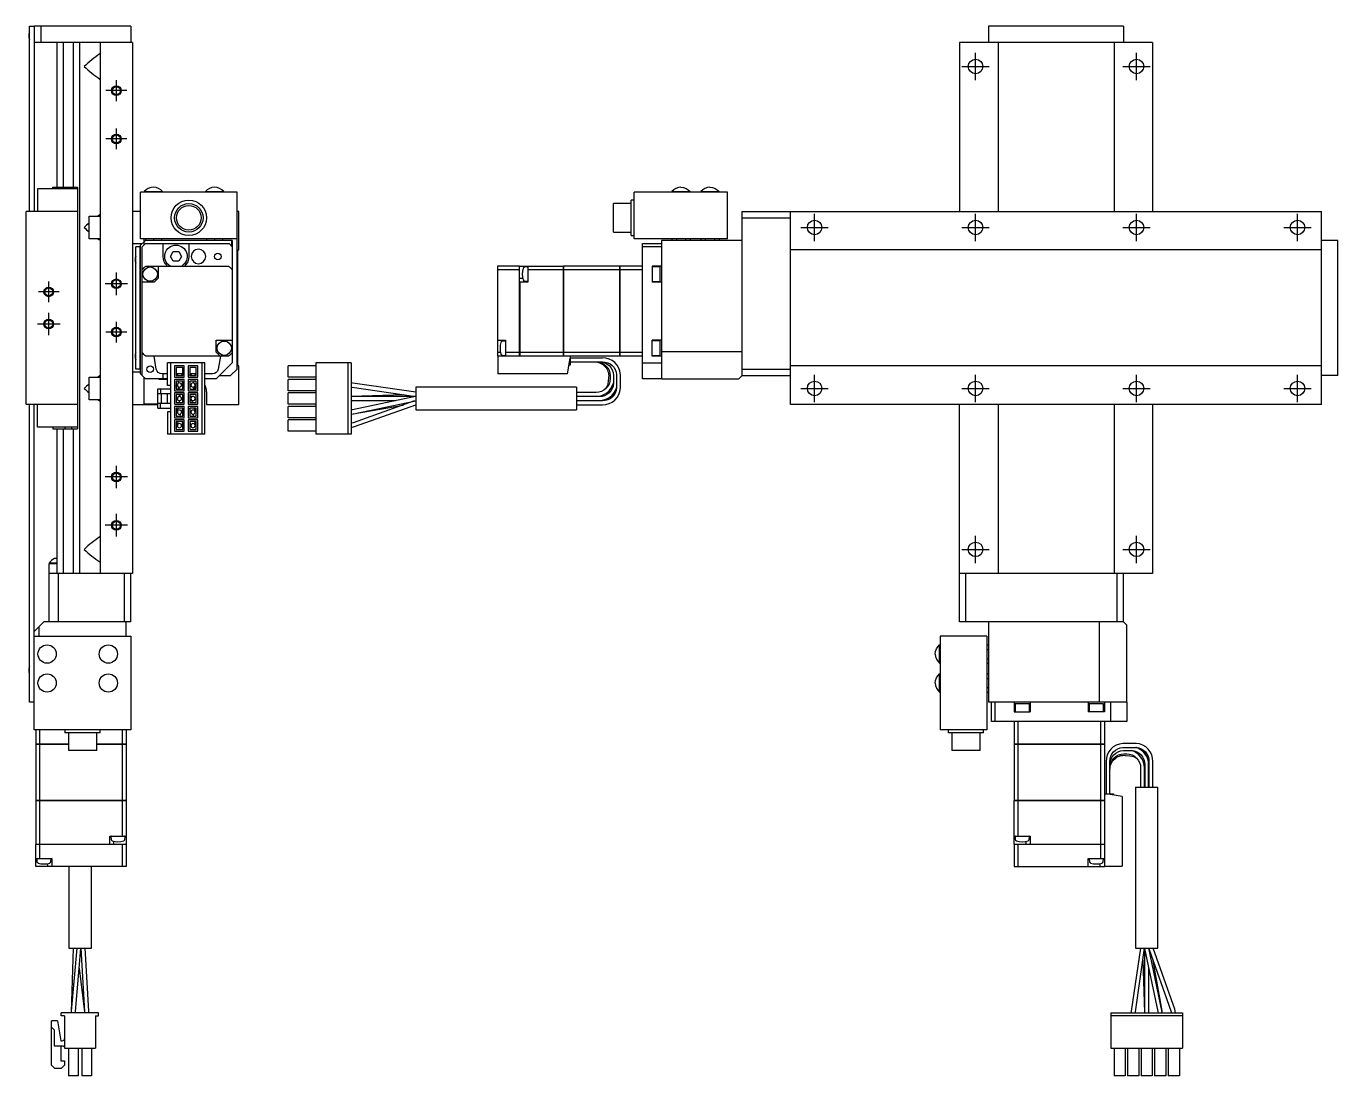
# Model space of a CAD drawing. Extents: x -2 to 835, y -8 to 505.
# Drawn here: x 427.2 to 834.6, y 97 to 423 of the extents above; entities that cross this region are included whole.
import ezdxf

# ---------------------------------------------------------------- set-up
doc = ezdxf.new("R2010")
doc.units = 0
doc.header["$LTSCALE"] = 0.5
doc.linetypes.add('CENTER', pattern=[50.8, 31.75, -6.35, 6.35, -6.35])
for name, color, linetype in [('MSM_CENTER', 1, 'CENTER'), ('MSM_CONTINUOUS', 7, 'CONTINUOUS'), ('MSM_NARROW', 5, 'CONTINUOUS')]:
    doc.layers.add(name, color=color, linetype=linetype)

msp = doc.modelspace()

# ---------------------------------------------------------------- linework, layer by layer
at = {"layer": 'MSM_CENTER'}
for p, q in [((722.11, 406.24), (722.11, 414.74)), ((772.11, 406.24), (772.11, 414.74)), ((717.86, 410.49), (726.36, 410.49)), ((767.86, 410.49), (776.36, 410.49)), ((455.24, 399.76), (455.24, 406.22)), ((458.47, 402.99), (452.01, 402.99)), ((455.24, 384.76), (455.24, 391.22)), ((458.47, 387.99), (452.01, 387.99)), ((672.11, 356.24), (672.11, 364.74)), ((722.11, 356.24), (722.11, 364.74)), ((772.11, 356.24), (772.11, 364.74)), ((822.11, 356.24), (822.11, 364.74)), ((667.86, 360.49), (676.36, 360.49)), ((717.86, 360.49), (726.36, 360.49)), ((767.86, 360.49), (776.36, 360.49)), ((817.86, 360.49), (826.36, 360.49)), ((455.24, 339.49), (455.24, 346.49)), ((434.24, 337.26), (434.24, 343.72)), ((458.74, 342.99), (451.74, 342.99)), ((437.47, 340.49), (431.01, 340.49)), ((437.74, 330.49), (430.74, 330.49)), ((434.24, 326.99), (434.24, 333.99)), ((455.24, 324.76), (455.24, 331.22)), ((458.47, 327.99), (452.01, 327.99)), ((672.11, 306.24), (672.11, 314.74)), ((722.11, 306.24), (722.11, 314.74)), ((772.11, 306.24), (772.11, 314.74)), ((822.11, 306.24), (822.11, 314.74)), ((667.86, 310.49), (676.36, 310.49)), ((717.86, 310.49), (726.36, 310.49)), ((767.86, 310.49), (776.36, 310.49)), ((817.86, 310.49), (826.36, 310.49)), ((455.24, 279.49), (455.24, 286.49)), ((458.74, 282.99), (451.74, 282.99)), ((455.24, 264.49), (455.24, 271.49)), ((458.74, 267.99), (451.74, 267.99)), ((722.11, 256.24), (722.11, 264.74)), ((772.11, 256.24), (772.11, 264.74)), ((717.86, 260.49), (726.36, 260.49)), ((767.86, 260.49), (776.36, 260.49))]:
    msp.add_line(p, q, dxfattribs=at)
at = {"layer": 'MSM_CONTINUOUS'}
for p, q in [((428.24, 365.49), (428.24, 422.99)), ((428.24, 422.99), (429.64, 422.99)), ((429.64, 422.99), (429.74, 422.89)), ((459.74, 422.99), (429.74, 422.99)), ((429.74, 422.99), (429.74, 365.49)), ((431.74, 422.99), (431.74, 417.99)), ((459.74, 422.99), (459.74, 417.99)), ((726.11, 422.99), (726.11, 417.99)), ((768.11, 422.99), (726.11, 422.99)), ((768.11, 422.99), (768.11, 417.99)), ((460.24, 417.99), (429.74, 417.99)), ((436.74, 417.99), (436.74, 372.99)), ((438.7, 417.99), (438.7, 372.99)), ((441.78, 417.99), (441.78, 372.99)), ((443.74, 417.99), (443.74, 252.99)), ((450.24, 417.99), (450.24, 252.99)), ((460.24, 417.99), (460.24, 252.99)), ((717.11, 417.99), (717.11, 365.49)), ((777.11, 417.99), (717.11, 417.99)), ((729.11, 417.99), (729.11, 365.49)), ((765.11, 417.99), (765.11, 365.49)), ((777.11, 417.99), (777.11, 365.49)), ((450.24, 414.24), (450.11, 414.39)), ((450.24, 406.75), (450.11, 406.59)), ((430.74, 372.49), (430.74, 365.49)), ((443.14, 372.49), (430.74, 372.49)), ((435.54, 372.49), (435.54, 372.99)), ((435.54, 372.99), (443.14, 372.99)), ((439.22, 372.49), (439.22, 372.99)), ((441.27, 372.49), (441.27, 372.99)), ((443.14, 372.99), (443.14, 365.49)), ((462.74, 356.99), (462.74, 371.49)), ((492.74, 371.49), (462.74, 371.49)), ((463.89, 371.65), (469.59, 371.65)), ((463.89, 371.65), (463.89, 371.49)), ((469.59, 371.49), (469.59, 371.65)), ((482.89, 371.65), (488.59, 371.65)), ((482.89, 371.65), (482.89, 371.49)), ((488.59, 371.49), (488.59, 371.65)), ((492.74, 316.49), (492.74, 371.49)), ((645.11, 371.49), (616.11, 371.49)), ((616.11, 356.99), (616.11, 371.49)), ((627.76, 371.65), (633.46, 371.65)), ((627.76, 371.65), (627.76, 371.49)), ((633.46, 371.49), (633.46, 371.65)), ((636.76, 371.65), (642.46, 371.65)), ((636.76, 371.65), (636.76, 371.49)), ((642.46, 371.49), (642.46, 371.65)), ((645.11, 356.99), (645.11, 371.49)), ((609.61, 359.07), (609.61, 367.92)), ((615.11, 367.92), (609.61, 367.92)), ((615.11, 357.99), (615.11, 368.99)), ((616.11, 368.99), (615.11, 368.99)), ((443.24, 365.49), (427.24, 365.49)), ((427.24, 305.49), (427.24, 365.49)), ((443.24, 305.49), (443.24, 365.49)), ((446.74, 356.99), (446.74, 363.99)), ((446.74, 363.99), (450.24, 363.99)), ((450.24, 364.24), (450.11, 364.39)), ((462.74, 365.49), (460.24, 365.49)), ((493.24, 365.49), (492.74, 365.49)), ((493.24, 353.49), (493.24, 365.49)), ((649.61, 314.49), (649.61, 365.49)), ((649.61, 365.49), (829.61, 365.49)), ((649.61, 363.49), (664.61, 363.49)), ((664.61, 305.49), (664.61, 365.49)), ((829.61, 305.49), (829.61, 365.49)), ((609.61, 359.07), (615.11, 359.07)), ((450.24, 356.99), (446.74, 356.99)), ((450.24, 356.75), (450.11, 356.59)), ((460.24, 355.49), (463.24, 355.49)), ((461.24, 316.49), (461.24, 354.49)), ((462.74, 354.49), (461.24, 354.49)), ((462.64, 316.49), (462.64, 354.49)), ((492.74, 356.99), (462.74, 356.99)), ((464.24, 356.49), (462.74, 354.99)), ((462.74, 314.99), (462.74, 354.99)), ((464.24, 355.49), (463.24, 354.49)), ((463.24, 347.38), (463.24, 354.49)), ((463.74, 356.99), (463.74, 354.99)), ((464.24, 356.99), (464.24, 356.49)), ((491.24, 356.49), (464.24, 356.49)), ((464.24, 355.49), (490.24, 355.49)), ((466.74, 356.99), (466.74, 356.49)), ((469.24, 356.99), (469.24, 356.49)), ((469.74, 351.49), (469.74, 355.49)), ((477.74, 355.49), (477.74, 351.49)), ((483.24, 356.99), (483.24, 356.49)), ((485.74, 356.99), (485.74, 356.49)), ((488.24, 356.99), (488.24, 356.49)), ((491.24, 354.49), (490.24, 355.49)), ((491.14, 354.59), (491.14, 356.49)), ((491.24, 356.49), (491.24, 347.38)), ((615.11, 357.99), (616.11, 357.99)), ((645.11, 356.99), (616.11, 356.99)), ((618.61, 313.49), (618.61, 355.49)), ((618.61, 355.49), (624.61, 355.49)), ((624.61, 354.49), (618.61, 354.49)), ((649.61, 356.49), (624.61, 356.49)), ((624.61, 356.49), (624.61, 313.49)), ((624.61, 354.59), (624.61, 354.49)), ((624.71, 321.99), (624.71, 356.49)), ((627.73, 356.99), (627.73, 356.49)), ((629.17, 356.99), (629.17, 356.49)), ((632.06, 356.99), (632.06, 356.49)), ((633.5, 356.99), (633.5, 356.49)), ((636.73, 356.99), (636.73, 356.49)), ((638.17, 356.99), (638.17, 356.49)), ((641.06, 356.99), (641.06, 356.49)), ((642.5, 356.99), (642.5, 356.49)), ((834.61, 356.49), (829.61, 356.49)), ((834.61, 314.49), (834.61, 356.49)), ((472.01, 351.49), (472.88, 352.99)), ((472.88, 349.99), (472.01, 351.49)), ((472.88, 352.99), (474.61, 352.99)), ((474.61, 352.99), (475.47, 351.49)), ((475.47, 351.49), (474.61, 349.99)), ((492.94, 317.49), (492.94, 353.49)), ((492.94, 353.49), (493.24, 353.49)), ((829.61, 353.49), (664.61, 353.49)), ((463.24, 321.65), (463.24, 347.34)), ((464.4, 348.49), (490.09, 348.49)), ((468.24, 348.49), (468.24, 344.74)), ((474.61, 349.99), (472.88, 349.99)), ((491.24, 347.34), (491.24, 321.65)), ((580.5, 348.49), (573.61, 348.49)), ((573.61, 348.49), (573.61, 320.49)), ((580.5, 347.34), (573.61, 347.34)), ((580.5, 320.49), (580.5, 348.49)), ((580.51, 348.49), (594.11, 348.49)), ((582.8, 348.22), (582.03, 348.16)), ((583.01, 348.49), (583.01, 343.49)), ((594.11, 347.34), (583.01, 347.34)), ((594.11, 320.49), (594.11, 348.49)), ((594.11, 348.48), (594.12, 348.48)), ((594.11, 347.33), (594.12, 347.33)), ((594.12, 348.49), (594.12, 320.49)), ((611.61, 348.49), (594.12, 348.49)), ((611.61, 347.34), (594.12, 347.34)), ((611.61, 320.49), (611.61, 348.49)), ((611.62, 348.49), (611.62, 320.49)), ((618.61, 348.49), (611.62, 348.49)), ((618.61, 347.34), (611.62, 347.34)), ((624.61, 348.49), (621.61, 348.49)), ((621.61, 348.49), (621.61, 343.49)), ((624.11, 348.24), (621.61, 348.24)), ((624.11, 343.74), (624.11, 348.24)), ((466.99, 343.49), (463.24, 343.49)), ((580.51, 344.74), (581.45, 344.74)), ((583.01, 343.49), (580.51, 343.49)), ((580.51, 343.49), (580.51, 320.49)), ((582.03, 343.83), (582.8, 343.76)), ((621.61, 343.74), (624.11, 343.74)), ((624.61, 343.49), (621.61, 343.49)), ((486.24, 321.74), (486.24, 325.49)), ((486.24, 325.49), (491.24, 325.49)), ((573.61, 325.49), (576.11, 325.49)), ((575.91, 325.22), (575.14, 325.16)), ((576.11, 325.49), (576.11, 320.49)), ((624.61, 325.49), (621.61, 325.49)), ((621.61, 320.49), (621.61, 325.49)), ((624.11, 325.24), (621.61, 325.24)), ((624.11, 320.74), (624.11, 325.24)), ((624.61, 322.02), (624.7, 321.98)), ((624.7, 321.98), (624.71, 321.99)), ((624.7, 313.5), (624.7, 321.98)), ((624.71, 321.99), (649.61, 321.99)), ((463.24, 314.49), (463.24, 321.6)), ((490.09, 320.49), (464.4, 320.49)), ((467.65, 316.48), (466.94, 320.49)), ((471.14, 311.44), (471.14, 318.44)), ((482.74, 318.44), (471.14, 318.44)), ((472.14, 296.24), (472.14, 318.44)), ((481.74, 318.44), (481.74, 296.24)), ((482.74, 296.24), (482.74, 318.44)), ((486.24, 313.49), (491.24, 318.49)), ((487.54, 320.49), (486.83, 316.48)), ((491.24, 321.6), (491.24, 318.49)), ((517.21, 318.44), (517.21, 296.24)), ((528.21, 318.44), (517.21, 318.44)), ((527.21, 296.24), (527.21, 318.44)), ((528.21, 318.44), (528.21, 296.24)), ((573.61, 321.74), (574.56, 321.74)), ((580.5, 320.49), (573.61, 320.49)), ((573.71, 320.49), (573.71, 314.99)), ((575.14, 320.83), (575.91, 320.76)), ((580.5, 321.65), (576.11, 321.65)), ((594.11, 321.65), (580.51, 321.65)), ((611.61, 320.49), (580.51, 320.49)), ((594.11, 321.65), (594.12, 321.65)), ((594.11, 320.5), (594.12, 320.5)), ((611.61, 321.65), (594.12, 321.65)), ((595.35, 314.99), (596.21, 319.89)), ((596.21, 320.49), (596.21, 317.69)), ((606.21, 319.94), (596.21, 319.94)), ((596.21, 318.74), (606.21, 318.74)), ((603.73, 318.74), (603.97, 318.74)), ((618.61, 321.65), (611.62, 321.65)), ((618.61, 320.49), (611.62, 320.49)), ((618.61, 318.49), (624.61, 318.49)), ((621.61, 320.74), (624.11, 320.74)), ((624.61, 320.49), (621.61, 320.49)), ((446.74, 306.99), (446.74, 313.99)), ((446.74, 313.99), (450.24, 313.99)), ((450.24, 314.24), (450.11, 314.39)), ((462.74, 315.49), (460.24, 315.49)), ((462.74, 316.49), (461.24, 316.49)), ((462.74, 314.99), (464.24, 313.49)), ((463.74, 313.99), (463.74, 305.69)), ((471.14, 314.99), (469.42, 314.99)), ((469.74, 313.49), (469.74, 314.99)), ((473.34, 317.49), (473.34, 313.99)), ((476.34, 317.49), (473.34, 317.49)), ((473.34, 313.99), (476.34, 313.99)), ((475.84, 316.99), (473.84, 316.99)), ((473.84, 316.99), (473.84, 314.49)), ((475.84, 314.99), (473.84, 314.99)), ((473.84, 314.49), (475.84, 314.49)), ((474.35, 314.49), (474.3, 314.99)), ((475.51, 314.99), (475.55, 314.49)), ((475.84, 314.62), (475.83, 314.99)), ((475.84, 314.49), (475.84, 316.99)), ((476.34, 313.99), (476.34, 317.49)), ((477.54, 317.49), (477.54, 313.99)), ((480.54, 317.49), (477.54, 317.49)), ((477.54, 313.99), (480.54, 313.99)), ((480.04, 316.99), (478.04, 316.99)), ((478.04, 316.99), (478.04, 314.49)), ((480.04, 314.99), (478.04, 314.99)), ((478.04, 314.49), (480.04, 314.49)), ((478.05, 314.49), (478.12, 314.99)), ((478.5, 314.99), (478.4, 314.49)), ((479.72, 314.99), (479.62, 314.49)), ((480.04, 314.49), (480.04, 316.99)), ((480.54, 313.99), (480.54, 317.49)), ((485.06, 314.99), (482.74, 314.99)), ((487.24, 314.49), (490.74, 314.49)), ((490.74, 314.49), (492.74, 316.49)), ((493.24, 317.49), (492.94, 317.49)), ((493.24, 305.49), (493.24, 317.49)), ((517.21, 317.49), (508.61, 317.49)), ((508.61, 313.99), (508.61, 317.49)), ((517.21, 313.99), (508.61, 313.99)), ((595.35, 314.99), (573.71, 314.99)), ((596.21, 317.69), (595.83, 317.69)), ((608.14, 313.98), (608.02, 312.59)), ((608.61, 314.43), (608.61, 313.55)), ((609.61, 314.58), (609.61, 312.1)), ((610.61, 314.74), (610.61, 310.65)), ((611.81, 310.65), (611.81, 314.74)), ((649.61, 314.49), (648.61, 313.49)), ((649.61, 316.49), (664.61, 316.49)), ((649.61, 314.49), (664.61, 314.49)), ((829.61, 317.49), (664.61, 317.49)), ((834.61, 314.49), (829.61, 314.49)), ((471.14, 313.49), (464.24, 313.49)), ((468.14, 304.34), (468.14, 310.34)), ((468.14, 310.34), (472.14, 310.34)), ((468.54, 313.29), (468.54, 313.49)), ((471.14, 313.29), (468.54, 313.29)), ((468.94, 310.34), (468.94, 308.84)), ((472.14, 311.44), (471.14, 311.44)), ((473.34, 313.29), (473.34, 309.79)), ((476.34, 313.29), (473.34, 313.29)), ((473.34, 309.79), (476.34, 309.79)), ((475.84, 312.79), (473.84, 312.79)), ((473.84, 312.79), (473.84, 310.29)), ((474.1, 310.29), (473.84, 311.48)), ((474.06, 310.47), (473.84, 310.99)), ((473.84, 310.29), (475.84, 310.29)), ((474.28, 311.21), (474.84, 310.29)), ((474.55, 312.12), (474.49, 312.79)), ((474.7, 310.29), (474.68, 310.56)), ((475.84, 311.15), (475.4, 311.88)), ((475.69, 312.79), (475.83, 311.16)), ((475.84, 310.29), (475.84, 312.79)), ((476.34, 309.79), (476.34, 313.29)), ((477.54, 313.29), (477.54, 309.79)), ((480.54, 313.29), (477.54, 313.29)), ((477.54, 309.79), (480.54, 309.79)), ((478.04, 312.79), (478.04, 310.29)), ((480.04, 312.79), (478.04, 312.79)), ((478.04, 312.61), (478.08, 312.79)), ((478.44, 311.78), (478.04, 310.78)), ((478.04, 310.29), (480.04, 310.29)), ((479.3, 312.79), (479.18, 312.18)), ((479.24, 310.29), (479.64, 311.3)), ((480.04, 312.08), (479.47, 310.29)), ((480.04, 310.29), (480.04, 312.79)), ((480.54, 309.79), (480.54, 313.29)), ((486.24, 313.49), (482.74, 313.49)), ((517.21, 313.29), (508.61, 313.29)), ((508.61, 309.79), (508.61, 313.29)), ((517.21, 309.79), (508.61, 309.79)), ((528.69, 312.13), (528.21, 312.18)), ((528.21, 310.88), (528.5, 310.84)), ((528.21, 310.88), (528.53, 310.84)), ((528.5, 310.84), (548.21, 307.99)), ((548.21, 309.3), (528.69, 312.13)), ((548.21, 310.84), (548.21, 303.84)), ((598.21, 310.84), (548.21, 310.84)), ((598.21, 310.84), (598.21, 303.84)), ((610.6, 310.65), (610.61, 310.68)), ((624.61, 313.49), (618.61, 313.49)), ((624.7, 313.5), (624.61, 313.59)), ((624.71, 313.49), (624.7, 313.5)), ((624.71, 313.49), (648.61, 313.49)), ((450.24, 306.99), (446.74, 306.99)), ((450.24, 306.75), (450.11, 306.59)), ((463.74, 305.69), (468.14, 305.69)), ((472.14, 308.84), (468.14, 308.84)), ((472.14, 305.84), (468.14, 305.84)), ((468.94, 304.34), (468.94, 305.84)), ((469.14, 308.84), (469.14, 305.84)), ((471.14, 305.84), (471.14, 308.84)), ((473.34, 309.09), (473.34, 305.59)), ((476.34, 309.09), (473.34, 309.09)), ((473.34, 305.59), (476.34, 305.59)), ((475.84, 308.59), (473.84, 308.59)), ((473.84, 308.59), (473.84, 306.09)), ((473.84, 306.09), (475.84, 306.09)), ((475.1, 308.52), (474.39, 307.81)), ((474.83, 306.69), (474.72, 306.09)), ((475.3, 306.89), (475.84, 307.42)), ((475.84, 306.09), (475.84, 308.59)), ((476.34, 305.59), (476.34, 309.09)), ((480.54, 309.09), (477.54, 309.09)), ((477.54, 309.09), (477.54, 305.59)), ((477.54, 305.59), (480.54, 305.59)), ((478.04, 308.59), (478.04, 306.09)), ((480.04, 308.59), (478.04, 308.59)), ((479.04, 307.99), (478.04, 307.99)), ((478.04, 306.69), (479.04, 306.69)), ((478.04, 306.09), (480.04, 306.09)), ((478.91, 306.09), (478.74, 306.69)), ((480.04, 306.09), (480.04, 308.59)), ((480.54, 305.59), (480.54, 309.09)), ((483.24, 309.39), (483.24, 305.49)), ((508.61, 305.59), (508.61, 309.09)), ((517.21, 309.09), (508.61, 309.09)), ((517.21, 305.59), (508.61, 305.59)), ((548.15, 307.99), (528.21, 307.99)), ((528.21, 306.69), (541.96, 306.69)), ((544.51, 308.52), (528.31, 308)), ((548.15, 308), (528.61, 303.89)), ((547.84, 306.6), (528.82, 299.85)), ((528.87, 302.62), (548.21, 306.68)), ((604.21, 309.24), (598.21, 309.24)), ((598.21, 308.04), (605.21, 308.04)), ((605.21, 307.94), (598.21, 307.94)), ((598.21, 306.74), (605.21, 306.74)), ((606.21, 306.64), (598.21, 306.64)), ((605.93, 308.1), (604.71, 307.94)), ((605.21, 308.04), (605.92, 308.1)), ((605.92, 308.1), (605.95, 308.1)), ((605.95, 308.1), (605.93, 308.1)), ((443.24, 305.49), (427.24, 305.49)), ((428.24, 212.99), (428.24, 305.49)), ((429.74, 204.49), (429.74, 305.49)), ((430.74, 298.49), (430.74, 305.49)), ((443.14, 305.49), (443.14, 297.99)), ((460.24, 305.49), (468.14, 305.49)), ((468.14, 304.34), (472.14, 304.34)), ((471.14, 303.24), (471.14, 296.24)), ((472.14, 303.24), (471.14, 303.24)), ((476.34, 304.89), (473.34, 304.89)), ((473.34, 304.89), (473.34, 301.39)), ((475.84, 304.39), (473.84, 304.39)), ((473.84, 304.39), (473.84, 301.89)), ((473.84, 301.89), (475.84, 301.89)), ((474.2, 303.26), (474.41, 304.39)), ((475.06, 302.53), (474.9, 301.89)), ((475.73, 304.39), (475.48, 303.03)), ((475.84, 301.89), (475.84, 304.39)), ((476.34, 301.39), (476.34, 304.89)), ((477.54, 304.89), (477.54, 301.39)), ((480.54, 304.89), (477.54, 304.89)), ((480.04, 304.39), (478.04, 304.39)), ((478.04, 304.39), (478.04, 301.89)), ((478.41, 302.97), (478.04, 304.34)), ((478.04, 301.89), (480.04, 301.89)), ((479.22, 301.89), (479.12, 302.5)), ((479.37, 304.39), (479.67, 303.32)), ((480.04, 301.89), (480.04, 304.39)), ((480.54, 301.39), (480.54, 304.89)), ((483.24, 305.49), (493.24, 305.49)), ((508.61, 301.39), (508.61, 304.89)), ((517.21, 304.89), (508.61, 304.89)), ((528.61, 303.89), (528.21, 303.83)), ((528.21, 302.52), (528.87, 302.62)), ((528.21, 302.51), (528.77, 302.58)), ((528.77, 302.58), (544.27, 305.33)), ((529.25, 298.62), (548.21, 305.35)), ((548.21, 303.84), (598.21, 303.84)), ((598.21, 305.44), (606.21, 305.44)), ((829.61, 305.49), (664.61, 305.49)), ((717.11, 237.99), (717.11, 305.49)), ((729.11, 305.49), (729.11, 252.99)), ((765.11, 305.49), (765.11, 252.99)), ((777.11, 305.49), (777.11, 252.99)), ((443.14, 298.49), (430.74, 298.49)), ((435.54, 298.49), (435.54, 297.99)), ((435.54, 297.99), (443.14, 297.99)), ((436.74, 297.99), (436.74, 252.99)), ((438.7, 297.99), (438.7, 252.99)), ((439.22, 298.49), (439.22, 297.99)), ((441.27, 298.49), (441.27, 297.99)), ((441.78, 297.99), (441.78, 252.99)), ((473.34, 301.39), (476.34, 301.39)), ((473.34, 300.69), (473.34, 297.19)), ((476.34, 300.69), (473.34, 300.69)), ((475.84, 300.19), (473.84, 300.19)), ((473.84, 300.19), (473.84, 297.69)), ((473.84, 297.69), (475.84, 297.69)), ((474.21, 299.1), (474.48, 300.19)), ((475.82, 300.19), (475.47, 298.79)), ((475.84, 297.69), (475.84, 300.19)), ((476.34, 297.19), (476.34, 300.69)), ((477.54, 301.39), (480.54, 301.39)), ((477.54, 300.69), (477.54, 297.19)), ((480.54, 300.69), (477.54, 300.69)), ((478.04, 300.19), (478.04, 297.69)), ((480.04, 300.19), (478.04, 300.19)), ((478.04, 297.69), (480.04, 297.69)), ((478.4, 298.84), (478.18, 300.19)), ((479.5, 300.19), (479.68, 299.05)), ((480.04, 297.69), (480.04, 300.19)), ((480.54, 297.19), (480.54, 300.69)), ((517.21, 301.39), (508.61, 301.39)), ((508.61, 297.19), (508.61, 300.69)), ((517.21, 300.69), (508.61, 300.69)), ((528.82, 299.85), (528.21, 299.68)), ((528.83, 299.85), (528.21, 299.68)), ((528.21, 298.36), (529.25, 298.62)), ((482.74, 296.24), (471.14, 296.24)), ((473.34, 297.19), (476.34, 297.19)), ((477.54, 297.19), (480.54, 297.19)), ((517.21, 297.19), (508.61, 297.19)), ((528.21, 296.24), (517.21, 296.24)), ((450.24, 264.24), (450.11, 264.39)), ((436.74, 257.64), (436.03, 257.64)), ((450.24, 256.75), (450.11, 256.59)), ((436.74, 255.99), (434.24, 255.99)), ((434.24, 255.99), (434.24, 237.99)), ((460.24, 252.99), (434.24, 252.99)), ((436.74, 256.19), (434.38, 256.19)), ((434.38, 256.19), (434.38, 255.99)), ((437.24, 237.99), (437.24, 252.99)), ((457.74, 237.99), (457.74, 252.99)), ((459.74, 237.99), (459.74, 252.99)), ((777.11, 252.99), (717.11, 252.99)), ((719.11, 237.99), (719.11, 252.99)), ((766.11, 237.99), (766.11, 252.99)), ((768.11, 237.99), (768.11, 252.99)), ((429.74, 234.99), (432.74, 237.99)), ((431.24, 233.49), (431.24, 236.49)), ((459.74, 237.99), (432.74, 237.99)), ((458.24, 233.49), (458.24, 237.99)), ((768.11, 237.99), (717.11, 237.99)), ((726.11, 237.99), (726.11, 212.99)), ((760.61, 213.09), (760.61, 237.99)), ((768.11, 237.99), (769.11, 236.99)), ((769.11, 213.09), (769.11, 236.99)), ((429.74, 233.49), (459.74, 233.49)), ((459.74, 233.49), (459.74, 204.49)), ((725.61, 233.49), (711.11, 233.49)), ((711.11, 233.49), (711.11, 204.49)), ((725.61, 233.49), (725.61, 204.49)), ((710.95, 225.14), (710.95, 230.84)), ((711.11, 230.84), (710.95, 230.84)), ((725.61, 230.88), (726.11, 230.88)), ((725.61, 229.44), (726.11, 229.44)), ((710.95, 225.14), (711.11, 225.14)), ((725.61, 226.55), (726.11, 226.55)), ((725.61, 225.11), (726.11, 225.11)), ((710.95, 216.14), (710.95, 221.84)), ((711.11, 221.84), (710.95, 221.84)), ((725.61, 221.88), (726.11, 221.88)), ((725.61, 220.44), (726.11, 220.44)), ((710.95, 216.14), (711.11, 216.14)), ((725.61, 217.55), (726.11, 217.55)), ((725.61, 216.11), (726.11, 216.11)), ((429.64, 212.99), (428.24, 212.99)), ((429.74, 213.09), (429.64, 212.99)), ((760.61, 213.09), (726.11, 213.09)), ((769.11, 212.99), (726.11, 212.99)), ((727.11, 206.99), (727.11, 212.99)), ((728.11, 212.99), (728.11, 206.99)), ((734.11, 212.99), (734.11, 209.99)), ((738.86, 212.49), (734.36, 212.49)), ((734.36, 212.49), (734.36, 209.99)), ((738.86, 209.99), (738.86, 212.49)), ((739.11, 212.99), (739.11, 209.99)), ((757.11, 212.99), (757.11, 209.99)), ((761.86, 212.49), (757.36, 212.49)), ((757.36, 212.49), (757.36, 209.99)), ((760.59, 212.99), (760.62, 213.08)), ((760.62, 213.08), (760.61, 213.09)), ((769.1, 213.08), (760.62, 213.08)), ((761.86, 209.99), (761.86, 212.49)), ((762.11, 212.99), (762.11, 209.99)), ((764.11, 206.99), (764.11, 212.99)), ((769.1, 213.08), (769.01, 212.99)), ((769.11, 213.09), (769.1, 213.08)), ((769.11, 212.99), (769.11, 206.99)), ((734.11, 209.99), (739.11, 209.99)), ((762.11, 209.99), (757.11, 209.99)), ((459.74, 204.49), (429.74, 204.49)), ((430.24, 204.49), (430.24, 200)), ((431.4, 204.49), (431.4, 200)), ((439.24, 204.49), (439.24, 203.49)), ((450.24, 203.49), (450.24, 204.49)), ((457.09, 204.49), (457.09, 200)), ((458.24, 204.49), (458.24, 200)), ((725.61, 204.49), (711.11, 204.49)), ((713.61, 204.49), (713.61, 203.49)), ((724.61, 203.49), (724.61, 204.49)), ((769.11, 206.99), (727.11, 206.99)), ((734.11, 206.99), (734.11, 200)), ((735.27, 206.99), (735.27, 200)), ((760.96, 206.99), (760.96, 200)), ((762.11, 206.99), (762.11, 200)), ((430.24, 200), (440.32, 200)), ((430.24, 199.99), (430.24, 182.5)), ((440.32, 199.99), (430.24, 199.99)), ((431.4, 199.99), (431.4, 182.5)), ((450.24, 203.49), (439.24, 203.49)), ((439.54, 200), (439.52, 199.99)), ((440.32, 203.49), (440.32, 197.99)), ((449.17, 197.99), (449.17, 203.49)), ((449.17, 200), (458.24, 200)), ((458.24, 199.99), (449.17, 199.99)), ((449.31, 199.99), (449.29, 200)), ((457.09, 199.99), (457.09, 182.5)), ((458.24, 199.99), (458.24, 182.5)), ((724.61, 203.49), (713.61, 203.49)), ((714.69, 203.49), (714.69, 197.99)), ((723.54, 197.99), (723.54, 203.49)), ((734.11, 200), (762.11, 200)), ((734.11, 199.99), (734.11, 182.5)), ((762.11, 199.99), (734.11, 199.99)), ((735.27, 199.99), (735.27, 182.5)), ((760.96, 199.99), (760.96, 182.5)), ((762.11, 199.99), (762.11, 168.89)), ((771.96, 200.19), (767.87, 200.19)), ((449.17, 197.99), (440.32, 197.99)), ((723.54, 197.99), (714.69, 197.99)), ((767.87, 198.99), (771.96, 198.99)), ((768.02, 197.99), (770.5, 197.99)), ((768.17, 196.99), (769.05, 196.99)), ((768.63, 196.52), (770.01, 196.4)), ((771.96, 198.98), (771.92, 198.99)), ((762.66, 194.59), (762.66, 184.59)), ((763.86, 184.59), (763.86, 194.59)), ((763.86, 192.11), (763.87, 192.35)), ((773.36, 192.59), (773.36, 186.59)), ((774.51, 194.3), (774.5, 194.33)), ((774.5, 194.33), (774.51, 194.31)), ((774.51, 194.31), (774.66, 193.09)), ((774.56, 193.59), (774.51, 194.3)), ((774.56, 186.59), (774.56, 193.59)), ((774.66, 193.59), (774.66, 186.59)), ((775.86, 186.59), (775.86, 193.59)), ((775.96, 194.59), (775.96, 186.59)), ((777.16, 186.59), (777.16, 194.59)), ((762.11, 184.59), (764.91, 184.59)), ((767.61, 183.73), (762.71, 184.59)), ((764.91, 184.59), (764.91, 184.21)), ((767.61, 183.73), (767.61, 162.09)), ((771.76, 186.59), (778.76, 186.59)), ((771.76, 186.59), (771.76, 136.59)), ((778.76, 136.59), (778.76, 186.59)), ((430.24, 182.5), (458.24, 182.5)), ((430.24, 182.49), (430.24, 168.89)), ((458.24, 182.49), (430.24, 182.49)), ((430.25, 182.49), (430.25, 182.5)), ((431.4, 182.49), (431.4, 182.5)), ((431.4, 182.49), (431.4, 168.89)), ((457.08, 182.49), (457.08, 182.5)), ((457.09, 182.49), (457.09, 171.39)), ((458.23, 182.49), (458.23, 182.5)), ((458.24, 182.49), (458.24, 168.89)), ((734.11, 182.5), (762.11, 182.5)), ((762.11, 182.49), (734.11, 182.49)), ((734.11, 168.89), (734.11, 182.49)), ((734.12, 182.49), (734.12, 182.5)), ((735.27, 182.49), (735.27, 171.39)), ((735.28, 182.49), (735.28, 182.5)), ((760.95, 182.49), (760.95, 182.5)), ((760.96, 182.49), (760.96, 168.89)), ((762.1, 182.49), (762.1, 182.5)), ((453.24, 171.39), (458.24, 171.39)), ((453.24, 168.89), (453.24, 171.39)), ((453.51, 171.18), (453.58, 170.41)), ((457.91, 170.41), (457.97, 171.18)), ((734.11, 171.39), (739.11, 171.39)), ((734.38, 171.18), (734.45, 170.41)), ((738.78, 170.41), (738.84, 171.18)), ((739.11, 171.39), (739.11, 168.89)), ((430.24, 168.89), (453.24, 168.89)), ((458.24, 168.88), (430.24, 168.88)), ((430.24, 161.99), (430.24, 168.88)), ((431.4, 168.88), (431.4, 164.49)), ((454.49, 168.89), (454.49, 169.83)), ((457.09, 168.88), (457.09, 161.99)), ((458.24, 168.88), (458.24, 161.99)), ((734.11, 168.88), (734.11, 161.99)), ((762.11, 168.88), (734.11, 168.88)), ((735.27, 168.88), (735.27, 161.99)), ((737.86, 168.89), (737.86, 169.83)), ((739.11, 168.89), (762.11, 168.89)), ((760.96, 168.88), (760.96, 164.49)), ((762.11, 168.88), (762.11, 161.99)), ((430.24, 164.49), (435.24, 164.49)), ((430.51, 164.29), (430.58, 163.52)), ((434.91, 163.52), (434.97, 164.29)), ((435.24, 164.49), (435.24, 161.99)), ((757.11, 164.49), (762.11, 164.49)), ((757.11, 161.99), (757.11, 164.49)), ((757.38, 164.29), (757.45, 163.52)), ((761.78, 163.52), (761.84, 164.29)), ((458.24, 161.99), (430.24, 161.99)), ((433.99, 161.99), (433.99, 162.94)), ((440.47, 161.99), (440.47, 136.59)), ((447.47, 136.59), (447.47, 161.99)), ((734.11, 161.99), (762.11, 161.99)), ((760.86, 161.99), (760.86, 162.94)), ((762.11, 162.09), (767.61, 162.09)), ((440.47, 136.59), (447.47, 136.59)), ((441.84, 136.59), (441.19, 116.73)), ((442.94, 136.59), (441.23, 117.06)), ((442.52, 116.95), (444.24, 136.57)), ((444.24, 136.59), (445.37, 116.94)), ((446.67, 117.01), (445.54, 136.59)), ((773.31, 136.59), (770.48, 117.07)), ((771.76, 136.59), (778.76, 136.59)), ((771.76, 116.88), (774.62, 136.59)), ((774.61, 136.53), (778.72, 116.99)), ((774.61, 136.53), (774.61, 116.59)), ((779.99, 117.25), (775.93, 136.59)), ((776.01, 136.22), (782.76, 117.2)), ((783.98, 117.63), (777.25, 136.59)), ((443.7, 130.37), (445.36, 116.82)), ((774.08, 132.89), (774.61, 116.69)), ((780.03, 117.15), (777.27, 132.65)), ((775.91, 116.59), (775.91, 130.34)), ((436.94, 114.09), (435.14, 114.09)), ((435.14, 100.29), (435.14, 114.09)), ((436.94, 114.09), (437.94, 107.84)), ((438.14, 115.59), (438.14, 116.59)), ((449.74, 116.59), (438.14, 116.59)), ((439.14, 115.59), (438.14, 115.59)), ((439.14, 115.59), (439.14, 105.59)), ((441.19, 116.73), (441.19, 116.59)), ((441.23, 117.06), (441.2, 116.59)), ((442.5, 116.59), (442.52, 116.95)), ((442.51, 116.59), (442.56, 117.37)), ((445.37, 116.94), (445.38, 116.59)), ((445.38, 116.61), (445.38, 116.59)), ((446.68, 116.59), (446.67, 117.01)), ((448.74, 115.59), (449.74, 115.59)), ((448.74, 115.59), (448.74, 105.59)), ((449.74, 115.59), (449.74, 116.59)), ((764.16, 116.59), (786.36, 116.59)), ((764.16, 116.59), (764.16, 105.59)), ((786.36, 115.59), (764.16, 115.59)), ((770.48, 117.07), (770.43, 116.59)), ((771.73, 116.59), (771.77, 116.91)), ((771.73, 116.59), (771.76, 116.88)), ((778.72, 116.99), (778.78, 116.59)), ((780.09, 116.59), (779.99, 117.25)), ((780.1, 116.59), (780.03, 117.15)), ((782.76, 117.21), (782.93, 116.59)), ((782.76, 117.2), (782.93, 116.59)), ((784.25, 116.59), (783.98, 117.63)), ((786.36, 116.59), (786.36, 105.59)), ((435.14, 112.09), (435.94, 111.29)), ((435.94, 111.29), (435.94, 106.34)), ((435.94, 106.34), (438.39, 106.34)), ((437.94, 107.84), (438.39, 107.84)), ((437.94, 106.34), (437.94, 101.59)), ((439.14, 105.59), (448.74, 105.59)), ((440.34, 105.59), (440.34, 96.99)), ((443.34, 105.59), (443.34, 96.99)), ((444.54, 105.59), (444.54, 96.99)), ((447.54, 105.59), (447.54, 96.99)), ((764.16, 105.59), (786.36, 105.59)), ((765.11, 105.59), (765.11, 96.99)), ((768.61, 105.59), (768.61, 96.99)), ((769.31, 105.59), (769.31, 96.99)), ((772.81, 105.59), (772.81, 96.99)), ((773.51, 105.59), (773.51, 96.99)), ((777.01, 105.59), (777.01, 96.99)), ((777.71, 105.59), (777.71, 96.99)), ((781.21, 105.59), (781.21, 96.99)), ((781.91, 105.59), (781.91, 96.99)), ((785.41, 105.59), (785.41, 96.99)), ((436.14, 99.29), (435.14, 100.29)), ((438.14, 99.29), (436.14, 99.29)), ((437.94, 101.59), (439.14, 101.59)), ((439.14, 100.29), (438.14, 99.29)), ((439.14, 101.59), (439.14, 100.29)), ((443.34, 96.99), (440.34, 96.99)), ((447.54, 96.99), (444.54, 96.99)), ((768.61, 96.99), (765.11, 96.99)), ((772.81, 96.99), (769.31, 96.99)), ((777.01, 96.99), (773.51, 96.99)), ((781.21, 96.99), (777.71, 96.99)), ((785.41, 96.99), (781.91, 96.99))]:
    msp.add_line(p, q, dxfattribs=at)
for centre, radius in [((722.11, 410.49), 2.25), ((772.11, 410.49), 2.25), ((455.24, 402.99), 1.23), ((455.24, 387.99), 1.23), ((477.74, 363.49), 5.5), ((477.74, 363.49), 4.42), ((477.74, 363.49), 3.82), ((672.11, 360.49), 2.25), ((722.11, 360.49), 2.25), ((772.11, 360.49), 2.25), ((822.11, 360.49), 2.25), ((486.74, 351.49), 1.01), ((465.74, 345.99), 2.23), ((455.24, 342.99), 1.23), ((434.24, 340.49), 1.23), ((434.24, 330.49), 1.23), ((455.24, 327.99), 1.23), ((488.74, 322.99), 2.23), ((465.74, 316.49), 1.01), ((672.11, 310.49), 2.25), ((722.11, 310.49), 2.25), ((772.11, 310.49), 2.25), ((822.11, 310.49), 2.25), ((455.24, 282.99), 1.23), ((455.24, 267.99), 1.23), ((722.11, 260.49), 2.25), ((772.11, 260.49), 2.25), ((433.74, 227.99), 2.85), ((452.74, 227.99), 2.85), ((433.74, 218.99), 2.85), ((452.74, 218.99), 2.85)]:
    msp.add_circle(centre, radius, dxfattribs=at)
at = {"layer": 'MSM_CONTINUOUS', "extrusion": (0, 0, -1)}
for centre, radius in [((-480.74, 351.49), 2.25), ((-474.84, 311.54), 0.65), ((-479.04, 311.54), 0.65), ((-474.84, 307.34), 0.65), ((-479.04, 307.34), 0.65), ((-474.84, 303.14), 0.65), ((-479.04, 303.14), 0.65), ((-474.84, 298.94), 0.65), ((-479.04, 298.94), 0.65)]:
    msp.add_circle(centre, radius, dxfattribs=at)
at = {"layer": 'MSM_CONTINUOUS'}
for centre, radius, start, end in [((431.04, 420), 3, 158.96, 180.1444), ((431.04, 419.99), 3, 179.8556, 201.04), ((467.2, 388.07), 31.38, 122.9812, 134.3908), ((467.2, 432.92), 31.38, 225.6092, 237.0188), ((466.74, 369.29), 3.7, 90, 140.3692), ((466.74, 369.29), 3.7, 39.6308, 90), ((485.74, 369.29), 3.7, 90, 140.3692), ((485.74, 369.29), 3.7, 39.6308, 90), ((630.61, 369.29), 3.7, 90, 140.3692), ((639.61, 369.29), 3.7, 90, 140.3692), ((467.2, 338.07), 31.38, 122.9812, 124.2994), ((467.2, 338.07), 31.38, 130.674, 134.3908), ((467.2, 382.92), 31.38, 225.6092, 229.326), ((467.2, 382.92), 31.38, 235.7006, 237.0188), ((464.04, 350.5), 3, 159.0034, 180.1444), ((464.04, 350.49), 3, 179.8556, 201.04), ((587.31, 345.99), 6, 162.3708, 197.6292), ((582.07, 347.66), 0.5, 95, 162.3708), ((582.81, 348.03), 0.2, 0, 95), ((582.07, 344.33), 0.5, 197.6292, 265), ((582.81, 343.96), 0.2, 265, 360), ((580.42, 322.99), 6, 162.3708, 197.6292), ((575.18, 324.66), 0.5, 95, 162.3708), ((575.92, 325.03), 0.2, 18.1949, 95), ((464.04, 320.5), 3, 159.0034, 180.1444), ((464.04, 320.49), 3, 179.8556, 201.04), ((575.18, 321.33), 0.5, 197.6292, 265), ((575.92, 320.96), 0.2, 265, 341.8051), ((606.41, 314.54), 5.41, 2.1863, 92.0343), ((467.2, 288.07), 31.38, 122.9812, 124.2994), ((467.2, 288.07), 31.38, 130.674, 134.3908), ((467.2, 332.92), 31.38, 225.6092, 229.326), ((478.24, 309.39), 5, 0, 25.8857), ((604.24, 313.63), 5.59, 269.7079, 344.0346), ((605.29, 312.31), 5.57, 269.2277, 342.6191), ((606.41, 310.85), 5.41, 267.9067, 357.8727), ((467.2, 332.92), 31.38, 235.7006, 237.0188), ((467.2, 238.07), 31.38, 122.9812, 134.3908), ((437.23, 254.62), 3.25, 111.5574, 151.0598), ((467.2, 282.92), 31.38, 225.6092, 237.0188), ((431.04, 223), 3, 158.96, 180.1444), ((713.31, 227.99), 3.7, 180, 230.3692), ((431.04, 222.99), 3, 179.8556, 201.04), ((713.31, 218.99), 3.7, 180, 230.3692), ((768.07, 194.79), 5.41, 92.1863, 182.0343), ((771.76, 194.79), 5.41, 357.9067, 87.8727), ((768.98, 192.62), 5.59, 359.7079, 74.0346), ((770.3, 193.67), 5.57, 359.2277, 72.6191), ((453.71, 171.19), 0.2, 90, 185), ((457.77, 171.19), 0.2, 355, 90), ((734.58, 171.19), 0.2, 90, 185), ((738.65, 171.19), 0.2, 355, 90), ((454.08, 170.45), 0.5, 185, 252.3708), ((455.74, 175.69), 6, 252.3708, 287.6292), ((457.41, 170.45), 0.5, 287.6292, 355), ((734.95, 170.45), 0.5, 185, 252.3708), ((736.61, 175.69), 6, 252.3708, 287.6292), ((738.28, 170.45), 0.5, 287.6292, 355), ((430.71, 164.3), 0.2, 108.1949, 185), ((431.08, 163.56), 0.5, 185, 252.3708), ((432.74, 168.8), 6, 252.3708, 287.6292), ((434.41, 163.56), 0.5, 287.6292, 355), ((434.77, 164.3), 0.2, 355, 71.8051), ((757.58, 164.3), 0.2, 108.1949, 185), ((757.95, 163.56), 0.5, 185, 252.3708), ((759.61, 168.8), 6, 252.3708, 287.6292), ((761.28, 163.56), 0.5, 287.6292, 355), ((761.65, 164.3), 0.2, 355, 71.8051), ((438.39, 108.59), 0.75, 270, 0)]:
    msp.add_arc(centre, radius, start, end, dxfattribs=at)
at = {"layer": 'MSM_CONTINUOUS', "extrusion": (0, 0, -1)}
for centre, radius, start, end in [((-630.61, 369.29), 3.7, 89.9943, 140.3692), ((-639.61, 369.29), 3.7, 89.9943, 140.3692), ((-473.74, 351.49), 3.5, 301.0027, 238.9973), ((-473.74, 351.49), 4, 311.4096, 0), ((-473.74, 351.49), 4, 180, 228.5904), ((-477.24, 334.49), 19, 42.5374, 47.4636), ((-477.24, 334.49), 19, 132.5364, 137.4636), ((-454.2, 357.54), 19, 222.3336, 227.6664), ((-477.24, 334.49), 19, 312.5374, 317.4626), ((-500.29, 334.54), 19, 312.3336, 317.6664), ((-477.24, 334.49), 19, 222.5364, 227.4626), ((-603.77, 314.35), 4.39, 89.8692, 184.9179), ((-604.26, 314.39), 4.36, 89.4143, 179.4108), ((-605.33, 314.46), 4.29, 88.4433, 178.358), ((-606.4, 314.53), 4.22, 87.4296, 177.1458), ((-469.42, 316.79), 1.8, 270, 350), ((-473.74, 317.49), 3.5, 233.1642, 238.9973), ((-485.06, 316.79), 1.8, 190, 270), ((-604.26, 313.6), 4.36, 180.6063, 270.5686), ((-605.33, 312.23), 4.29, 181.6879, 271.5108), ((-605.32, 312.09), 5.45, 203.9954, 268.8909), ((-606.4, 310.86), 4.22, 182.931, 272.4936), ((-603.66, 312.98), 4.37, 185.0458, 217.0419), ((-713.31, 227.99), 3.7, 359.9943, 50.3692), ((-713.31, 218.99), 3.7, 359.9943, 50.3692), ((-768.08, 194.78), 4.22, 357.4296, 87.1458), ((-768.15, 193.71), 4.29, 358.4433, 88.358), ((-768.22, 192.64), 4.36, 359.4143, 89.4108), ((-768.25, 192.15), 4.39, 359.8692, 94.9179), ((-769.01, 192.64), 4.36, 90.6063, 180.5686), ((-769.63, 192.04), 4.37, 95.0458, 127.0419), ((-770.38, 193.71), 4.29, 91.6879, 181.5108), ((-771.75, 194.78), 4.22, 92.931, 182.4936), ((-770.52, 193.7), 5.45, 113.9954, 178.8909), ((-438.39, 105.59), 0.75, 90, 180)]:
    msp.add_arc(centre, radius, start, end, dxfattribs=at)
at = {"layer": 'MSM_NARROW'}
for centre in [(455.24, 402.99), (455.24, 387.99), (455.24, 342.99), (434.24, 340.49), (434.24, 330.49), (455.24, 327.99), (455.24, 282.99), (455.24, 267.99)]:
    msp.add_circle(centre, 1.5, dxfattribs=at)

doc.saveas('drawing.dxf')
